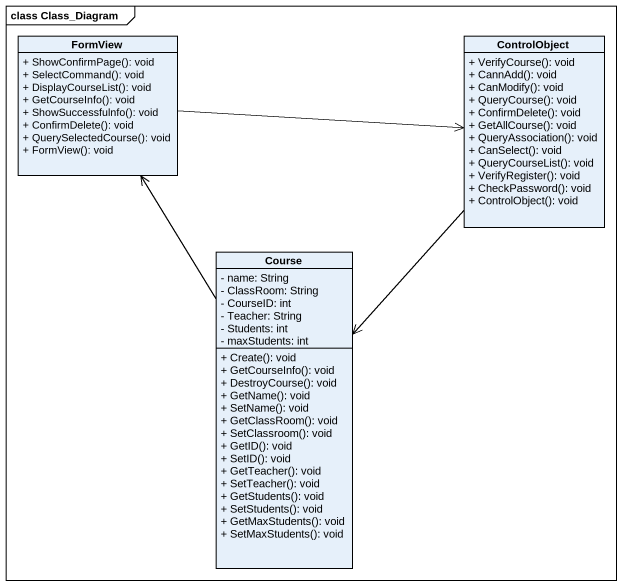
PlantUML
@startuml
mainframe class Class_Diagram
hide circle
hide empty members
skinparam classAttributeIconSize 0
class FormView {
  + ShowConfirmPage(): void
  + SelectCommand(): void
  + DisplayCourseList(): void
  + GetCourseInfo(): void
  + ShowSuccessfulnfo(): void
  + ConfirmDelete(): void
  + QuerySelectedCourse(): void
  + FormView(): void
}
class ControlObject {
  + VerifyCourse(): void
  + CannAdd(): void
  + CanModify(): void
  + QueryCourse(): void
  + ConfirmDelete(): void
  + GetAllCourse(): void
  + QueryAssociation(): void
  + CanSelect(): void
  + QueryCourseList(): void
  + VerifyRegister(): void
  + CheckPassword(): void
  + ControlObject(): void
}
class Course {
  - name: String
  - ClassRoom: String
  - CourseID: int
  - Teacher: String
  - Students: int
  - maxStudents: int
  + Create(): void
  + GetCourseInfo(): void
  + DestroyCourse(): void
  + GetName(): void
  + SetName(): void
  + GetClassRoom(): void
  + SetClassroom(): void
  + GetID(): void
  + SetID(): void
  + GetTeacher(): void
  + SetTeacher(): void
  + GetStudents(): void
  + SetStudents(): void
  + GetMaxStudents(): void
  + SetMaxStudents(): void
}
FormView -right-> ControlObject
ControlObject --> Course
Course -up-> FormView
@enduml
